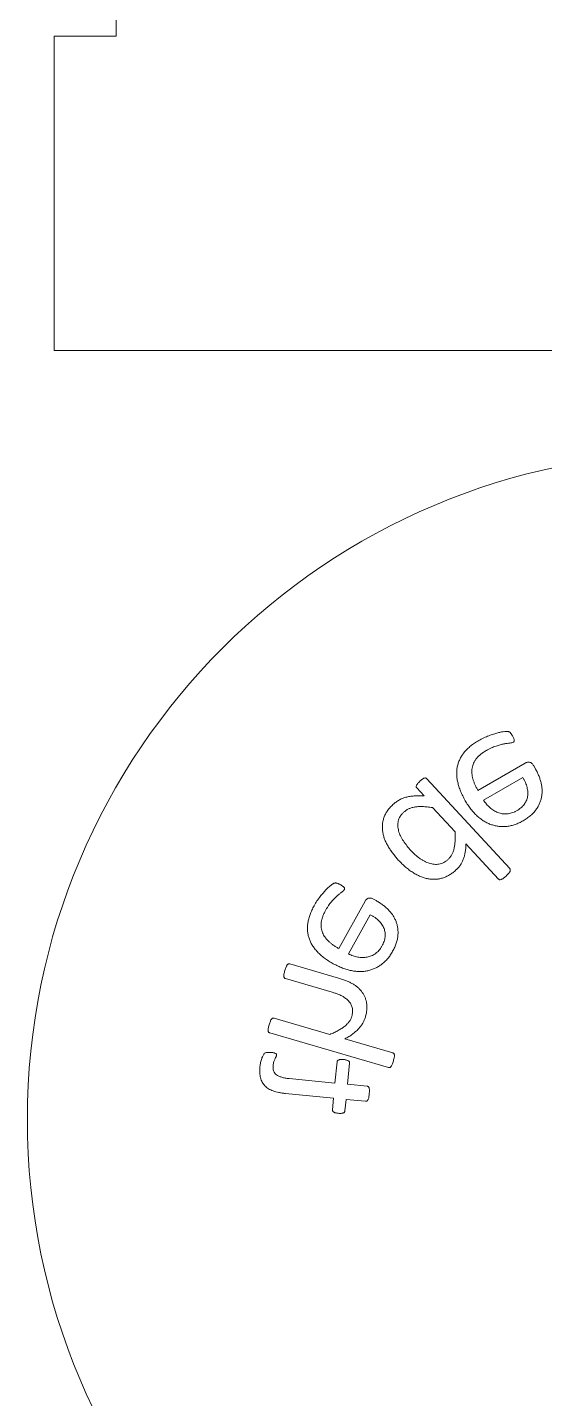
# Model space of a CAD drawing. Header units: inches. Extents: x 0 to 26.9, y 0 to 19.8.
# Drawn here: x 10.853 to 11.668, y 9.8 to 11.96 of the extents above; entities that cross this region are included whole.
import ezdxf

# ---------------------------------------------------------------- set-up
doc = ezdxf.new("R2010")
doc.units = ezdxf.units.IN
doc.header["$MEASUREMENT"] = 0

msp = doc.modelspace()

# ---------------------------------------------------------------- linework, layer by layer
at = {"color": 7, "linetype": 'Continuous', "lineweight": 15}
for p, q in [((10.9927, 11.9464), (10.9927, 12.4564)), ((10.8947, 11.4514), (10.8947, 11.9464)), ((10.8947, 11.9464), (10.9927, 11.9464)), ((14.0807, 11.4514), (10.8947, 11.4514))]:
    msp.add_line(p, q, dxfattribs=at)
at = {"color": 1, "linetype": 'Continuous', "lineweight": 15}
for p, q in [((11.6376, 10.8014), (11.5629, 10.7584)), ((11.6531, 10.7932), (11.651, 10.797)), ((11.4666, 10.7622), (11.4783, 10.7495)), ((11.6131, 10.635), (11.4823, 10.7766)), ((11.5717, 10.7431), (11.6335, 10.7787)), ((11.4914, 10.7313), (11.5268, 10.693)), ((11.5441, 10.6743), (11.5954, 10.6187)), ((11.4023, 10.5848), (11.3985, 10.5869)), ((11.3849, 10.5839), (11.3434, 10.5092)), ((11.3588, 10.5007), (11.3931, 10.5625)), ((11.343, 10.4625), (11.2662, 10.4849)), ((11.2595, 10.4618), (11.3333, 10.4403)), ((11.3295, 10.3738), (11.2414, 10.3994)), ((11.2346, 10.3763), (11.4218, 10.3218)), ((11.4285, 10.345), (11.353, 10.3669)), ((11.3408, 10.3305), (11.3375, 10.2973)), ((11.3573, 10.2953), (11.3605, 10.3286)), ((11.3375, 10.2973), (11.2652, 10.3043)), ((11.3881, 10.2923), (11.3573, 10.2953)), ((11.2594, 10.2808), (11.3352, 10.2735)), ((11.3352, 10.2735), (11.3334, 10.2553)), ((11.3532, 10.2535), (11.3549, 10.2715)), ((11.3549, 10.2715), (11.3858, 10.2685))]:
    msp.add_line(p, q, dxfattribs=at)
at = {"color": 7, "linetype": 'Continuous', "lineweight": 15}
msp.add_circle((11.9025, 10.2399), 1.05, dxfattribs=at)
at = {"color": 1, "linetype": 'Continuous', "lineweight": 15}
for points, knots in [([(11.6174, 10.8442), (11.6171, 10.8448), (11.6165, 10.8457), (11.6157, 10.847), (11.6148, 10.848), (11.6141, 10.849), (11.6133, 10.8498), (11.6125, 10.8504), (11.6115, 10.8508), (11.6106, 10.8512), (11.6096, 10.8513), (11.6084, 10.8513), (11.6069, 10.8512), (11.6041, 10.851), (11.5998, 10.8504), (11.5941, 10.849), (11.5874, 10.8471), (11.58, 10.8445), (11.5721, 10.8412), (11.5669, 10.8384), (11.5642, 10.8369)], [0, 0, 0, 0, 0.0307472, 0.055923, 0.0781928, 0.0985572, 0.1173522, 0.1342296, 0.1518353, 0.1704733, 0.1839133, 0.2032272, 0.2298073, 0.2628662, 0.3456418, 0.4465068, 0.5654172, 0.6996602, 0.8458683, 1, 1, 1, 1]), ([(11.6187, 10.8342), (11.6189, 10.8343), (11.6194, 10.8347), (11.62, 10.8355), (11.6203, 10.8364), (11.6203, 10.8376), (11.6199, 10.8388), (11.6194, 10.8404), (11.6185, 10.8422), (11.6178, 10.8435), (11.6174, 10.8442)], [0, 0, 0, 0, 0.08218, 0.166459, 0.252531, 0.342974, 0.459006, 0.605081, 0.786047, 1, 1, 1, 1]), ([(11.5642, 10.8369), (11.562, 10.8356), (11.5576, 10.8329), (11.5516, 10.8285), (11.5464, 10.8239), (11.5418, 10.819), (11.538, 10.8138), (11.5348, 10.8085), (11.5324, 10.8028), (11.5306, 10.797), (11.5296, 10.7909), (11.5293, 10.7845), (11.5298, 10.7779), (11.531, 10.7712), (11.5329, 10.7641), (11.5355, 10.7569), (11.5389, 10.7495), (11.5416, 10.7446), (11.543, 10.7421)], [0, 0, 0, 0, 0.070515, 0.137291, 0.200123, 0.260072, 0.317387, 0.373161, 0.427783, 0.482363, 0.537759, 0.594403, 0.653271, 0.714863, 0.780044, 0.848777, 0.922077, 1, 1, 1, 1]), ([(11.5762, 10.8212), (11.5788, 10.8226), (11.5837, 10.8253), (11.5911, 10.8282), (11.5978, 10.8302), (11.6037, 10.8315), (11.6088, 10.8323), (11.613, 10.8329), (11.6163, 10.8332), (11.618, 10.8339), (11.6187, 10.8342)], [0, 0, 0, 0, 0.197945, 0.3748142, 0.5308249, 0.6671241, 0.7827857, 0.877553, 0.9494442, 1, 1, 1, 1]), ([(11.5629, 10.7584), (11.562, 10.76), (11.5603, 10.763), (11.5581, 10.7676), (11.5563, 10.7721), (11.5549, 10.7765), (11.5539, 10.7808), (11.5533, 10.7851), (11.5533, 10.7892), (11.5537, 10.7933), (11.5546, 10.7973), (11.5561, 10.8011), (11.558, 10.8048), (11.5605, 10.8084), (11.5635, 10.8119), (11.5672, 10.8152), (11.5714, 10.8183), (11.5745, 10.8202), (11.5762, 10.8212)], [0, 0, 0, 0, 0.0726293, 0.1414896, 0.2068079, 0.2692418, 0.3291663, 0.3866467, 0.4429457, 0.4981029, 0.553158, 0.608182, 0.6648886, 0.723486, 0.7853463, 0.8514821, 0.922657, 1, 1, 1, 1]), ([(11.651, 10.797), (11.6505, 10.7977), (11.6496, 10.7992), (11.648, 10.8008), (11.6463, 10.8021), (11.6445, 10.8026), (11.6427, 10.8029), (11.6409, 10.8027), (11.6392, 10.8023), (11.6381, 10.8017), (11.6376, 10.8014)], [0, 0, 0, 0, 0.165449, 0.3115916, 0.4362756, 0.5549059, 0.6697891, 0.7784082, 0.8891548, 1, 1, 1, 1]), ([(11.6341, 10.7104), (11.6362, 10.7117), (11.6403, 10.7142), (11.6459, 10.7184), (11.6506, 10.7229), (11.6545, 10.7277), (11.6577, 10.7327), (11.6603, 10.7377), (11.6621, 10.743), (11.6634, 10.7483), (11.6641, 10.7538), (11.6641, 10.7593), (11.6636, 10.765), (11.6625, 10.7706), (11.6608, 10.7763), (11.6587, 10.782), (11.6562, 10.7877), (11.6542, 10.7913), (11.6531, 10.7932)], [0, 0, 0, 0, 0.077513, 0.149597, 0.217024, 0.280395, 0.341199, 0.39982, 0.457029, 0.513845, 0.570265, 0.627662, 0.68592, 0.745753, 0.807349, 0.869857, 0.93419, 1, 1, 1, 1]), ([(11.4715, 10.7728), (11.4709, 10.7722), (11.4697, 10.7711), (11.4681, 10.7693), (11.4669, 10.7678), (11.4661, 10.7665), (11.4656, 10.7652), (11.4656, 10.7641), (11.4659, 10.763), (11.4664, 10.7624), (11.4666, 10.7622)], [0, 0, 0, 0, 0.210734, 0.385192, 0.53369, 0.651899, 0.751295, 0.83416, 0.915763, 1, 1, 1, 1]), ([(11.4823, 10.7766), (11.482, 10.7769), (11.4815, 10.7773), (11.4805, 10.7779), (11.4794, 10.7779), (11.4782, 10.7776), (11.4768, 10.777), (11.4753, 10.7759), (11.4734, 10.7745), (11.4722, 10.7734), (11.4715, 10.7728)], [0, 0, 0, 0, 0.087672, 0.168422, 0.249955, 0.345621, 0.462764, 0.60817, 0.786192, 1, 1, 1, 1]), ([(11.6335, 10.7787), (11.6343, 10.7774), (11.6358, 10.7748), (11.6377, 10.7708), (11.6393, 10.7669), (11.6404, 10.7631), (11.6411, 10.7594), (11.6416, 10.7557), (11.6416, 10.7521), (11.6412, 10.7486), (11.6405, 10.7453), (11.6392, 10.742), (11.6377, 10.739), (11.6357, 10.7361), (11.6333, 10.7333), (11.6305, 10.7308), (11.6273, 10.7283), (11.625, 10.7269), (11.6238, 10.7262)], [0, 0, 0, 0, 0.075332, 0.147416, 0.215795, 0.280739, 0.342785, 0.402389, 0.461251, 0.518468, 0.575423, 0.631264, 0.687123, 0.744479, 0.80417, 0.865591, 0.930504, 1, 1, 1, 1]), ([(11.4288, 10.7359), (11.4272, 10.7343), (11.424, 10.7312), (11.42, 10.726), (11.4168, 10.7208), (11.4146, 10.7153), (11.413, 10.7098), (11.4122, 10.7042), (11.4121, 10.6986), (11.4127, 10.693), (11.4139, 10.6873), (11.4157, 10.6816), (11.4181, 10.676), (11.4212, 10.6703), (11.4246, 10.6647), (11.4285, 10.6592), (11.4327, 10.6538), (11.4358, 10.6503), (11.4374, 10.6486)], [0, 0, 0, 0, 0.069587, 0.135032, 0.196332, 0.255177, 0.312598, 0.36866, 0.424696, 0.48161, 0.539526, 0.599453, 0.661149, 0.725887, 0.792602, 0.860079, 0.929144, 1, 1, 1, 1]), ([(11.4783, 10.7495), (11.4759, 10.7496), (11.471, 10.7499), (11.464, 10.7498), (11.4573, 10.7491), (11.4509, 10.748), (11.4448, 10.7461), (11.4391, 10.7435), (11.4337, 10.7401), (11.4305, 10.7373), (11.4288, 10.7359)], [0, 0, 0, 0, 0.140073, 0.273399, 0.400015, 0.522459, 0.64082, 0.759261, 0.877949, 1, 1, 1, 1]), ([(11.543, 10.7421), (11.5444, 10.7397), (11.5471, 10.735), (11.5518, 10.7287), (11.5566, 10.7229), (11.5618, 10.7178), (11.5672, 10.7134), (11.5727, 10.7096), (11.5784, 10.7065), (11.5843, 10.7042), (11.5903, 10.7025), (11.5964, 10.7014), (11.6026, 10.7012), (11.6089, 10.7015), (11.6153, 10.7027), (11.6216, 10.7045), (11.6279, 10.7071), (11.632, 10.7093), (11.6341, 10.7104)], [0, 0, 0, 0, 0.075908, 0.148145, 0.217071, 0.283639, 0.347419, 0.408476, 0.46783, 0.525772, 0.582556, 0.639118, 0.69572, 0.753633, 0.812573, 0.872701, 0.935273, 1, 1, 1, 1]), ([(11.6238, 10.7262), (11.6225, 10.7255), (11.62, 10.7242), (11.6162, 10.7227), (11.6123, 10.7217), (11.6086, 10.7212), (11.6048, 10.7212), (11.6012, 10.7215), (11.5977, 10.7222), (11.5943, 10.7234), (11.591, 10.7248), (11.5878, 10.7266), (11.5847, 10.7287), (11.5808, 10.7319), (11.5762, 10.7366), (11.5732, 10.7409), (11.5717, 10.7431)], [0, 0, 0, 0, 0.071404, 0.138153, 0.202488, 0.264413, 0.325132, 0.384786, 0.442773, 0.501146, 0.560107, 0.619355, 0.680157, 0.743002, 0.871173, 1, 1, 1, 1]), ([(11.4573, 10.6635), (11.4551, 10.6659), (11.4509, 10.6708), (11.4462, 10.6773), (11.4429, 10.6825), (11.4408, 10.6865), (11.4391, 10.6905), (11.4378, 10.6945), (11.437, 10.6984), (11.4365, 10.7023), (11.4366, 10.7062), (11.4372, 10.71), (11.4383, 10.7137), (11.4401, 10.7172), (11.4426, 10.7207), (11.4446, 10.7227), (11.4457, 10.7238)], [0, 0, 0, 0, 0.1414243, 0.2801956, 0.3476999, 0.4125599, 0.4751767, 0.5354184, 0.593548, 0.6501799, 0.7058938, 0.7610226, 0.8166804, 0.874134, 0.9346958, 1, 1, 1, 1]), ([(11.4457, 10.7238), (11.4469, 10.7248), (11.4493, 10.7268), (11.4534, 10.7292), (11.458, 10.7309), (11.4631, 10.7322), (11.4691, 10.7328), (11.4757, 10.7329), (11.4833, 10.7324), (11.4886, 10.7317), (11.4914, 10.7313)], [0, 0, 0, 0, 0.098458, 0.195111, 0.294705, 0.404303, 0.52686, 0.664891, 0.82204, 1, 1, 1, 1]), ([(11.5268, 10.693), (11.5269, 10.6905), (11.5272, 10.6858), (11.527, 10.679), (11.5265, 10.6727), (11.5255, 10.667), (11.5241, 10.6618), (11.522, 10.6571), (11.5193, 10.6529), (11.5169, 10.6506), (11.5158, 10.6494)], [0, 0, 0, 0, 0.159676, 0.3063502, 0.4407416, 0.5645087, 0.6799297, 0.7892821, 0.8950569, 1, 1, 1, 1]), ([(11.5283, 10.6329), (11.5297, 10.6342), (11.5323, 10.6368), (11.5356, 10.6412), (11.5383, 10.6458), (11.5404, 10.6508), (11.5419, 10.6561), (11.5431, 10.6618), (11.5438, 10.6679), (11.544, 10.6721), (11.5441, 10.6743)], [0, 0, 0, 0, 0.122793, 0.241787, 0.359271, 0.476697, 0.596409, 0.722983, 0.857274, 1, 1, 1, 1]), ([(11.5158, 10.6494), (11.5147, 10.6485), (11.5126, 10.6466), (11.509, 10.6445), (11.5053, 10.6429), (11.5015, 10.642), (11.4977, 10.6417), (11.4938, 10.6418), (11.49, 10.6424), (11.4861, 10.6434), (11.4823, 10.6449), (11.4784, 10.6467), (11.4747, 10.6488), (11.4697, 10.6522), (11.4637, 10.6569), (11.4594, 10.6613), (11.4573, 10.6635)], [0, 0, 0, 0, 0.0647233, 0.1261715, 0.1845611, 0.2416349, 0.2987624, 0.3558075, 0.4135305, 0.4727731, 0.5339542, 0.5961213, 0.6605306, 0.7272878, 0.8632474, 1, 1, 1, 1]), ([(11.4374, 10.6486), (11.4393, 10.6466), (11.4429, 10.6427), (11.4487, 10.6375), (11.4546, 10.6328), (11.4605, 10.6288), (11.4664, 10.6254), (11.4723, 10.6226), (11.4782, 10.6204), (11.4841, 10.619), (11.4899, 10.6182), (11.4957, 10.6182), (11.5014, 10.6188), (11.5071, 10.6201), (11.5126, 10.6222), (11.5181, 10.625), (11.5234, 10.6286), (11.5266, 10.6315), (11.5283, 10.6329)], [0, 0, 0, 0, 0.078451, 0.15297, 0.224685, 0.293337, 0.358741, 0.42096, 0.480879, 0.538599, 0.594848, 0.649939, 0.704619, 0.760135, 0.816679, 0.874912, 0.935742, 1, 1, 1, 1]), ([(11.6073, 10.6234), (11.6081, 10.6241), (11.6095, 10.6255), (11.6113, 10.6275), (11.6126, 10.6292), (11.6135, 10.6306), (11.6139, 10.6319), (11.614, 10.6331), (11.6137, 10.6342), (11.6133, 10.6348), (11.6131, 10.635)], [0, 0, 0, 0, 0.23025, 0.416705, 0.56253, 0.680689, 0.771283, 0.85333, 0.928331, 1, 1, 1, 1]), ([(11.3459, 10.6098), (11.3453, 10.6101), (11.3444, 10.6107), (11.343, 10.6113), (11.3418, 10.6117), (11.3407, 10.6122), (11.3396, 10.6124), (11.3386, 10.6125), (11.3375, 10.6124), (11.3366, 10.6122), (11.3356, 10.6119), (11.3347, 10.6112), (11.3334, 10.6104), (11.3311, 10.6087), (11.3278, 10.6061), (11.3236, 10.602), (11.3189, 10.5969), (11.314, 10.5909), (11.3089, 10.5842), (11.306, 10.5791), (11.3045, 10.5765)], [0, 0, 0, 0, 0.030773, 0.056372, 0.078523, 0.098016, 0.116297, 0.134171, 0.151675, 0.170354, 0.183828, 0.203026, 0.229607, 0.262907, 0.346247, 0.447325, 0.565898, 0.699688, 0.846123, 1, 1, 1, 1]), ([(11.3521, 10.6019), (11.3522, 10.6022), (11.3525, 10.6028), (11.3525, 10.6038), (11.3523, 10.6047), (11.3518, 10.6057), (11.3508, 10.6066), (11.3495, 10.6076), (11.3478, 10.6087), (11.3466, 10.6095), (11.3459, 10.6098)], [0, 0, 0, 0, 0.085391, 0.170783, 0.255914, 0.348294, 0.462185, 0.609385, 0.786669, 1, 1, 1, 1]), ([(11.5954, 10.6187), (11.5957, 10.6185), (11.5962, 10.618), (11.5971, 10.6176), (11.5983, 10.6175), (11.5997, 10.6179), (11.6012, 10.6187), (11.603, 10.6198), (11.6051, 10.6214), (11.6065, 10.6227), (11.6073, 10.6234)], [0, 0, 0, 0, 0.072383, 0.144179, 0.22392, 0.321918, 0.442898, 0.591954, 0.772279, 1, 1, 1, 1]), ([(11.3227, 10.5692), (11.3234, 10.5706), (11.3249, 10.5731), (11.3272, 10.5767), (11.3295, 10.58), (11.3326, 10.5838), (11.3365, 10.5879), (11.3408, 10.5921), (11.3447, 10.5954), (11.3479, 10.598), (11.3506, 10.5999), (11.3516, 10.6013), (11.3521, 10.6019)], [0, 0, 0, 0, 0.10221, 0.197899, 0.289081, 0.375487, 0.531889, 0.66805, 0.783007, 0.877927, 0.94957, 1, 1, 1, 1]), ([(11.3985, 10.5869), (11.3977, 10.5873), (11.3963, 10.588), (11.394, 10.5887), (11.392, 10.5888), (11.3895, 10.5883), (11.3869, 10.5867), (11.3855, 10.5848), (11.3849, 10.5839)], [0, 0, 0, 0, 0.16577, 0.31061, 0.437821, 0.55696, 0.7808, 1, 1, 1, 1]), ([(11.4284, 10.5048), (11.4295, 10.507), (11.4318, 10.5112), (11.4342, 10.5177), (11.436, 10.5239), (11.4369, 10.53), (11.437, 10.5358), (11.4366, 10.5414), (11.4355, 10.5468), (11.4339, 10.552), (11.4316, 10.5569), (11.4288, 10.5617), (11.4255, 10.5661), (11.4217, 10.5704), (11.4174, 10.5744), (11.4127, 10.5781), (11.4077, 10.5816), (11.4041, 10.5837), (11.4023, 10.5848)], [0, 0, 0, 0, 0.077552, 0.149759, 0.217153, 0.280888, 0.34147, 0.400008, 0.457001, 0.513809, 0.57074, 0.62762, 0.686011, 0.746035, 0.807665, 0.870323, 0.934204, 1, 1, 1, 1]), ([(11.3045, 10.5765), (11.3033, 10.5742), (11.3009, 10.5698), (11.2982, 10.5629), (11.296, 10.5563), (11.2947, 10.5498), (11.294, 10.5435), (11.2941, 10.5373), (11.2949, 10.5313), (11.2965, 10.5254), (11.2987, 10.5197), (11.3017, 10.5142), (11.3054, 10.5089), (11.3099, 10.5037), (11.3151, 10.4987), (11.321, 10.494), (11.3277, 10.4893), (11.3325, 10.4866), (11.3349, 10.4851)], [0, 0, 0, 0, 0.07071, 0.137377, 0.200089, 0.260129, 0.317563, 0.373179, 0.428151, 0.482594, 0.537912, 0.594353, 0.653094, 0.714837, 0.780112, 0.848899, 0.922145, 1, 1, 1, 1]), ([(11.3434, 10.5092), (11.3419, 10.5101), (11.3389, 10.5118), (11.3348, 10.5146), (11.3309, 10.5175), (11.3275, 10.5205), (11.3243, 10.5236), (11.3218, 10.527), (11.3196, 10.5304), (11.3178, 10.5341), (11.3166, 10.5379), (11.3158, 10.5419), (11.3156, 10.5461), (11.3159, 10.5504), (11.3167, 10.5549), (11.3181, 10.5595), (11.3201, 10.5644), (11.3218, 10.5676), (11.3227, 10.5692)], [0, 0, 0, 0, 0.072308, 0.140968, 0.206716, 0.269056, 0.328897, 0.386436, 0.442491, 0.497749, 0.552418, 0.608084, 0.664594, 0.723378, 0.784781, 0.85128, 0.922687, 1, 1, 1, 1]), ([(11.3931, 10.5625), (11.3944, 10.5618), (11.397, 10.5603), (11.4006, 10.5579), (11.404, 10.5555), (11.4068, 10.5528), (11.4094, 10.55), (11.4116, 10.5471), (11.4134, 10.5441), (11.4149, 10.5409), (11.4159, 10.5377), (11.4166, 10.5343), (11.4169, 10.5309), (11.4166, 10.5275), (11.416, 10.5239), (11.4149, 10.5203), (11.4135, 10.5166), (11.4122, 10.5142), (11.4116, 10.513)], [0, 0, 0, 0, 0.075719, 0.147917, 0.215931, 0.281047, 0.342793, 0.403031, 0.460873, 0.518429, 0.575047, 0.630862, 0.687386, 0.744648, 0.803814, 0.866004, 0.930827, 1, 1, 1, 1]), ([(11.3349, 10.4851), (11.3374, 10.4839), (11.3421, 10.4814), (11.3493, 10.4783), (11.3564, 10.476), (11.3633, 10.4742), (11.3701, 10.4732), (11.3767, 10.4728), (11.3832, 10.4731), (11.3893, 10.4741), (11.3953, 10.4758), (11.401, 10.4781), (11.4064, 10.4809), (11.4115, 10.4845), (11.4163, 10.4887), (11.4208, 10.4934), (11.4249, 10.4988), (11.4272, 10.5028), (11.4284, 10.5048)], [0, 0, 0, 0, 0.0759972, 0.1480472, 0.2172682, 0.2836721, 0.3474263, 0.40851, 0.4678905, 0.5255536, 0.5826952, 0.6391282, 0.6960092, 0.7536169, 0.8122806, 0.872665, 0.9347751, 1, 1, 1, 1]), ([(11.4116, 10.513), (11.4108, 10.5118), (11.4094, 10.5094), (11.4069, 10.5061), (11.4042, 10.5033), (11.4012, 10.501), (11.3981, 10.4991), (11.3948, 10.4975), (11.3915, 10.4963), (11.388, 10.4955), (11.3845, 10.4951), (11.3809, 10.4949), (11.3772, 10.4951), (11.3722, 10.4959), (11.3659, 10.4974), (11.3612, 10.4996), (11.3588, 10.5007)], [0, 0, 0, 0, 0.0713429, 0.1382735, 0.2027023, 0.2642815, 0.3248141, 0.3842689, 0.442665, 0.5005422, 0.5591853, 0.6191624, 0.6800126, 0.7426573, 0.8705985, 1, 1, 1, 1]), ([(11.2662, 10.4849), (11.2658, 10.4849), (11.2652, 10.4851), (11.2641, 10.4849), (11.2631, 10.4843), (11.2622, 10.4834), (11.2612, 10.482), (11.2603, 10.48), (11.2594, 10.4775), (11.2589, 10.4756), (11.2585, 10.4746)], [0, 0, 0, 0, 0.078135, 0.147617, 0.224418, 0.315847, 0.432346, 0.583638, 0.771787, 1, 1, 1, 1]), ([(11.2585, 10.4746), (11.2582, 10.4736), (11.2577, 10.4716), (11.2571, 10.469), (11.2569, 10.4668), (11.2569, 10.4652), (11.2572, 10.4639), (11.2577, 10.4628), (11.2585, 10.4621), (11.2591, 10.4619), (11.2595, 10.4618)], [0, 0, 0, 0, 0.235234, 0.423539, 0.57287, 0.686533, 0.778857, 0.852278, 0.923145, 1, 1, 1, 1]), ([(11.3855, 10.4012), (11.386, 10.4033), (11.3871, 10.4072), (11.3878, 10.413), (11.388, 10.4185), (11.3875, 10.4237), (11.3863, 10.4285), (11.3847, 10.433), (11.3826, 10.4371), (11.38, 10.4411), (11.377, 10.4446), (11.3736, 10.4479), (11.3697, 10.4509), (11.3654, 10.4536), (11.3606, 10.4561), (11.3553, 10.4584), (11.3493, 10.4606), (11.3451, 10.4619), (11.343, 10.4625)], [0, 0, 0, 0, 0.073673, 0.14264, 0.206341, 0.266718, 0.324259, 0.380062, 0.434663, 0.488951, 0.543456, 0.598561, 0.655433, 0.71456, 0.77747, 0.845514, 0.919953, 1, 1, 1, 1]), ([(11.3333, 10.4403), (11.335, 10.4398), (11.3383, 10.4388), (11.3428, 10.4371), (11.3467, 10.4354), (11.3511, 10.4331), (11.3556, 10.4299), (11.3595, 10.4263), (11.3619, 10.423), (11.3632, 10.4204), (11.3643, 10.4177), (11.365, 10.4149), (11.3654, 10.4119), (11.3653, 10.4088), (11.3649, 10.4055), (11.3643, 10.4034), (11.364, 10.4023)], [0, 0, 0, 0, 0.096415, 0.183062, 0.260149, 0.327908, 0.449137, 0.56029, 0.613631, 0.666112, 0.717824, 0.770535, 0.824611, 0.881064, 0.938376, 1, 1, 1, 1]), ([(11.2414, 10.3994), (11.241, 10.3995), (11.2403, 10.3996), (11.2392, 10.3995), (11.2383, 10.3989), (11.2373, 10.3979), (11.2364, 10.3965), (11.2355, 10.3945), (11.2345, 10.392), (11.234, 10.3901), (11.2336, 10.389)], [0, 0, 0, 0, 0.07715, 0.145755, 0.221588, 0.311864, 0.429919, 0.579303, 0.768037, 1, 1, 1, 1]), ([(11.364, 10.4023), (11.3635, 10.4009), (11.3625, 10.3979), (11.36, 10.3939), (11.3568, 10.3901), (11.3528, 10.3866), (11.348, 10.3832), (11.3425, 10.3799), (11.3363, 10.3767), (11.3318, 10.3748), (11.3295, 10.3738)], [0, 0, 0, 0, 0.097955, 0.199543, 0.305765, 0.420839, 0.546293, 0.684649, 0.835369, 1, 1, 1, 1]), ([(11.353, 10.3669), (11.3552, 10.3681), (11.3593, 10.3703), (11.365, 10.3741), (11.37, 10.3781), (11.3744, 10.3823), (11.3782, 10.3867), (11.3813, 10.3913), (11.3838, 10.3961), (11.3849, 10.3995), (11.3855, 10.4012)], [0, 0, 0, 0, 0.149351, 0.290054, 0.421439, 0.546537, 0.664803, 0.778465, 0.889942, 1, 1, 1, 1]), ([(11.2336, 10.389), (11.2333, 10.388), (11.2328, 10.3861), (11.2323, 10.3835), (11.232, 10.3814), (11.232, 10.3797), (11.2323, 10.3783), (11.2328, 10.3773), (11.2336, 10.3766), (11.2343, 10.3764), (11.2346, 10.3763)], [0, 0, 0, 0, 0.227572, 0.414632, 0.565244, 0.686671, 0.781926, 0.854507, 0.922486, 1, 1, 1, 1]), ([(11.2371, 10.3454), (11.2358, 10.3455), (11.2336, 10.3457), (11.2306, 10.3456), (11.2283, 10.3451), (11.2265, 10.3442), (11.2252, 10.3426), (11.224, 10.3408), (11.2229, 10.3384), (11.2219, 10.3357), (11.221, 10.3327), (11.2202, 10.3296), (11.2196, 10.3263), (11.2193, 10.3241), (11.2192, 10.323)], [0, 0, 0, 0, 0.11285, 0.200114, 0.266796, 0.32078, 0.376093, 0.444099, 0.523891, 0.609868, 0.702822, 0.800614, 0.900849, 1, 1, 1, 1]), ([(11.2455, 10.3413), (11.2455, 10.3415), (11.2455, 10.342), (11.2454, 10.3427), (11.2448, 10.3433), (11.244, 10.3439), (11.2428, 10.3443), (11.2413, 10.3448), (11.2393, 10.3452), (11.2379, 10.3453), (11.2371, 10.3454)], [0, 0, 0, 0, 0.064841, 0.133978, 0.207873, 0.303301, 0.4221, 0.57754, 0.769671, 1, 1, 1, 1]), ([(11.2399, 10.3251), (11.24, 10.3261), (11.2403, 10.3281), (11.241, 10.3309), (11.242, 10.3332), (11.2429, 10.3353), (11.2437, 10.3372), (11.2446, 10.3387), (11.2453, 10.34), (11.2455, 10.3409), (11.2455, 10.3413)], [0, 0, 0, 0, 0.1824543, 0.3476378, 0.49452, 0.6271645, 0.7433923, 0.8428425, 0.9275837, 1, 1, 1, 1]), ([(11.351, 10.3343), (11.3502, 10.3344), (11.3487, 10.3345), (11.3467, 10.3344), (11.3449, 10.3342), (11.3431, 10.3337), (11.3414, 10.3326), (11.341, 10.3312), (11.3408, 10.3305)], [0, 0, 0, 0, 0.201918, 0.37462, 0.518313, 0.63996, 0.832299, 1, 1, 1, 1]), ([(11.3605, 10.3286), (11.3605, 10.329), (11.3606, 10.3297), (11.3603, 10.3307), (11.3596, 10.3316), (11.3586, 10.3324), (11.3572, 10.3331), (11.3555, 10.3336), (11.3534, 10.334), (11.3519, 10.3342), (11.351, 10.3343)], [0, 0, 0, 0, 0.089014, 0.171783, 0.255722, 0.358822, 0.478247, 0.622455, 0.793534, 1, 1, 1, 1]), ([(11.4218, 10.3218), (11.4221, 10.3218), (11.4228, 10.3216), (11.4239, 10.3217), (11.425, 10.3222), (11.4259, 10.3233), (11.4269, 10.3247), (11.4277, 10.3267), (11.4287, 10.3291), (11.4293, 10.331), (11.4296, 10.332)], [0, 0, 0, 0, 0.078802, 0.149817, 0.224673, 0.320995, 0.439237, 0.588857, 0.774309, 1, 1, 1, 1]), ([(11.4296, 10.332), (11.4299, 10.3331), (11.4304, 10.335), (11.431, 10.3377), (11.4312, 10.3398), (11.4312, 10.3415), (11.4309, 10.3428), (11.4304, 10.3439), (11.4295, 10.3446), (11.4288, 10.3448), (11.4285, 10.345)], [0, 0, 0, 0, 0.230559, 0.418513, 0.566702, 0.683681, 0.773144, 0.851291, 0.924151, 1, 1, 1, 1]), ([(11.2192, 10.323), (11.219, 10.3214), (11.2188, 10.3182), (11.2189, 10.3137), (11.2193, 10.3094), (11.2201, 10.3055), (11.2213, 10.3019), (11.2228, 10.2986), (11.2248, 10.2956), (11.227, 10.2928), (11.2298, 10.2904), (11.2328, 10.2882), (11.2363, 10.2864), (11.2402, 10.2848), (11.2444, 10.2834), (11.2491, 10.2824), (11.2541, 10.2814), (11.2576, 10.281), (11.2594, 10.2808)], [0, 0, 0, 0, 0.072299, 0.1403123, 0.2024534, 0.2615142, 0.3173836, 0.3719032, 0.4248379, 0.4775984, 0.5312551, 0.5868012, 0.6448977, 0.7062565, 0.7726032, 0.8430293, 0.919178, 1, 1, 1, 1]), ([(11.2652, 10.3043), (11.2631, 10.3045), (11.2592, 10.305), (11.2537, 10.3063), (11.2491, 10.3079), (11.2454, 10.31), (11.2424, 10.3128), (11.2405, 10.3163), (11.2397, 10.3205), (11.2398, 10.3235), (11.2399, 10.3251)], [0, 0, 0, 0, 0.169245, 0.31651, 0.445786, 0.558853, 0.660255, 0.762262, 0.873515, 1, 1, 1, 1]), ([(11.3915, 10.2799), (11.3916, 10.281), (11.3918, 10.283), (11.3918, 10.2856), (11.3917, 10.2878), (11.3914, 10.2895), (11.3907, 10.2907), (11.39, 10.2916), (11.3891, 10.2921), (11.3884, 10.2923), (11.3881, 10.2923)], [0, 0, 0, 0, 0.232472, 0.420755, 0.568883, 0.685782, 0.778765, 0.85896, 0.930069, 1, 1, 1, 1]), ([(11.3858, 10.2685), (11.3861, 10.2685), (11.3868, 10.2685), (11.3878, 10.2688), (11.3887, 10.2695), (11.3895, 10.2707), (11.3902, 10.2722), (11.3907, 10.2743), (11.3912, 10.2769), (11.3914, 10.2788), (11.3915, 10.2799)], [0, 0, 0, 0, 0.072247, 0.142309, 0.218305, 0.31715, 0.437016, 0.58792, 0.772114, 1, 1, 1, 1]), ([(11.3334, 10.2553), (11.3335, 10.2546), (11.3336, 10.2531), (11.3351, 10.2517), (11.3367, 10.2508), (11.3384, 10.2503), (11.3405, 10.2498), (11.3419, 10.2497), (11.3427, 10.2496)], [0, 0, 0, 0, 0.169798, 0.359133, 0.479993, 0.627993, 0.799474, 1, 1, 1, 1]), ([(11.3427, 10.2496), (11.3436, 10.2495), (11.3452, 10.2494), (11.3473, 10.2494), (11.3491, 10.2497), (11.3506, 10.2501), (11.3518, 10.2506), (11.3525, 10.2515), (11.353, 10.2524), (11.3531, 10.2532), (11.3532, 10.2535)], [0, 0, 0, 0, 0.205619, 0.375683, 0.518784, 0.637716, 0.738578, 0.823873, 0.91021, 1, 1, 1, 1])]:
    msp.add_open_spline(points, degree=3, knots=knots, dxfattribs=at)

doc.saveas('drawing.dxf')
